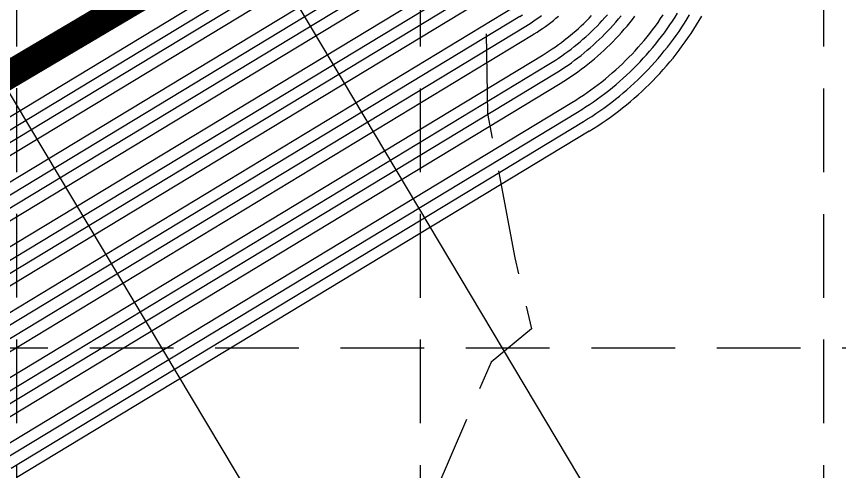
# Model space of a CAD drawing. Header units: inches. Extents: x 2439273 to 2445077, y 7048639 to 7057917.
# Drawn here: x 2443043.5 to 2443338.8, y 7054391.8 to 7054554.9 of the extents above; entities that cross this region are included whole.
import ezdxf

# ---------------------------------------------------------------- set-up
doc = ezdxf.new("R2010")
doc.units = ezdxf.units.IN
doc.header["$LTSCALE"] = 300
doc.header["$MEASUREMENT"] = 0
doc.linetypes.add('DASHEDX2', pattern=[0.165, 0.125, -0.04])
doc.linetypes.add('HIDDEN', pattern=[0.375, 0.25, -0.125])
for name, color, linetype in [('EC', 43, 'DASHEDX2'), ('GRID', 254, 'HIDDEN'), ('LIMITS OF DISTURBANCE', 1, 'HIDDEN'), ('new', 3, 'Continuous'), ('PC', 43, 'DASHEDX2')]:
    doc.layers.add(name, color=color, linetype=linetype)

msp = doc.modelspace()

# ---------------------------------------------------------------- linework, layer by layer
at = {"layer": 'EC', "color": 43, "linetype": 'DASHEDX2', "flags": 128}
msp.add_lwpolyline([(2443511.86, 7055435.69), (2443507.19, 7055433.93), (2443504.92, 7055421.65), (2443497.25, 7055420.13), (2443493.6, 7055414.26), (2443492.04, 7055408.71), (2443453.84, 7055338.29), (2443452.7, 7055338.52), (2443451.86, 7055336.53), (2443450.09, 7055338.2), (2443448.59, 7055338.18), (2443448.86, 7055335.31), (2443447.1, 7055324.38), (2443435.73, 7055265.16), (2443433.88, 7055220.34), (2443432.33, 7055199.94), (2443415, 7055185.53), (2443374.98, 7055140.83), (2443363.17, 7055125.15), (2443361.98, 7055125.32), (2443352.8, 7055115.4), (2443360.63, 7055100.65), (2443360.78, 7055026.45), (2443360.08, 7055002.86), (2443371.99, 7055000.24), (2443418.36, 7054969.02), (2443406.62, 7054944.25), (2443471.96, 7054977.42), (2443529.63, 7055009.81), (2443530.14, 7055004.94), (2443526.02, 7054979.98), (2443532.77, 7054960.1), (2443566.31, 7054989.6), (2443585.78, 7055037.99), (2443590.53, 7055042.01), (2443604.79, 7055023.27), (2443656.99, 7055029.71), (2443666.14, 7055031.02), (2443668.26, 7055035.44), (2443677.41, 7055035.82), (2443700.95, 7055032.28), (2443762.1, 7055059.05), (2443763.15, 7055060.24), (2443766.99, 7055058.73), (2443764.53, 7055055.73), (2443756.65, 7055051.52), (2443680.7, 7055010.81), (2443660.78, 7055001.76), (2443596.08, 7054965.38), (2443563.89, 7054949.67), (2443557.22, 7054967.25), (2443516.36, 7054938.06), (2443513.96, 7054938.18), (2443484.06, 7054953.25), (2443466.24, 7054946.57), (2443395.92, 7054911.21), (2443373.7, 7054893.59), (2443320.91, 7054852.94), (2443294.85, 7054833.78), (2443252.66, 7054806.13), (2443242.56, 7054802.47), (2443216.02, 7054772.74), (2443185.64, 7054756.34), (2443163.8, 7054743.97), (2443165.29, 7054737.85), (2443191.1, 7054747.48), (2443219.19, 7054668.57), (2443250.56, 7054658.22), (2443239.44, 7054606.81), (2443211.38, 7054587.7), (2443212.53, 7054520.04), (2443222.29, 7054468.32), (2443228.27, 7054442.89), (2443213.74, 7054431.04), (2443183.1, 7054359.82), (2443181.79, 7054352.66), (2443174.19, 7054331.77), (2443166.51, 7054304.53)], dxfattribs=at)
at = {"layer": 'GRID', "linetype": 'HIDDEN', "ltscale": 0.4}
for p, q in [((2443043.63, 7049369.12), (2443043.63, 7057765.42)), ((2443188.39, 7049369.1), (2443188.39, 7057765.42)), ((2443333.14, 7049369.08), (2443333.14, 7057765.42)), ((2439424.76, 7054436.07), (2444925.44, 7054436.07))]:
    msp.add_line(p, q, dxfattribs=at)
at = {"layer": 'LIMITS OF DISTURBANCE', "linetype": 'HIDDEN', "const_width": 10, "flags": 128}
msp.add_lwpolyline([(2442886.99, 7052945.51), (2442895.43, 7053179.56), (2442913.36, 7053306.08), (2442998.8, 7053329.28), (2443093.73, 7053267.07), (2443296.25, 7053331.38), (2443338.44, 7053257.58), (2443392.24, 7053315.57), (2443340.55, 7053361.96), (2443447.09, 7053414.68), (2443517.82, 7053314.09), (2443574.97, 7053356.59), (2443489.91, 7053468.17), (2443446.06, 7053438.95), (2443383.6, 7053614.29), (2443418.05, 7053884.17), (2443327.03, 7054031.84), (2443323.07, 7054052.94), (2443416.73, 7054128.1), (2443524.9, 7054050.3), (2443573.71, 7054048.98), (2443787.41, 7054200.62), (2444024.68, 7054478.24), (2444110.5, 7054653.51), (2444155.29, 7054902.89), (2444160.77, 7055069.77), (2444147.31, 7055200.65), (2444077.57, 7055450.67), (2443950.4, 7055673.72), (2443333.94, 7055400.63), (2443359.36, 7055365.05), (2443134.35, 7055268.48), (2442886.46, 7055663.65), (2442672.88, 7055635.7), (2442663.99, 7055558.19), (2442899.02, 7055169.89), (2442892.76, 7055099.78), (2442914.05, 7055045.94), (2443178.35, 7054615.25), (2442985.45, 7054501.31), (2442726.73, 7054920.14), (2442733.57, 7054854.12), (2442852.43, 7053970.46), (2442450.39, 7053675.08), (2441832.15, 7054504.96), (2441778.69, 7054488.78), (2441880.34, 7054326.59), (2442122.98, 7053975.48), (2442344.49, 7053665.13), (2442528.89, 7053430.2), (2442805.16, 7053043.91), (2442834.55, 7052997.62)], close=True, dxfattribs=at)
at = {"layer": 'new', "color": 3, "linetype": 'Continuous', "flags": 128}
for points in [[(2442670.99, 7055145.78), (2443478.05, 7053796.66)], [(2442799.46, 7055136.46), (2443536.66, 7053902)]]:
    msp.add_lwpolyline(points, dxfattribs=at)
at = {"layer": 'PC', "color": 24, "linetype": 'Continuous', "flags": 128}
for points in [[(2442985.63, 7054485.47), (2443191.02, 7054609.63)], [(2442987.7, 7054482.04), (2443193.09, 7054606.21)], [(2443195.16, 7054602.78), (2442989.77, 7054478.62)], [(2443197.23, 7054599.36), (2442991.84, 7054475.2)], [(2442995.98, 7054468.35), (2443201.36, 7054592.52)], [(2442998.05, 7054464.93), (2443203.43, 7054589.09)], [(2443000.12, 7054461.51), (2443205.5, 7054585.67)], [(2443207.57, 7054582.25), (2443002.19, 7054458.08)], [(2443211.71, 7054575.4), (2443006.33, 7054451.24)], [(2443008.39, 7054447.81), (2443213.78, 7054571.98)], [(2443010.46, 7054444.39), (2443215.85, 7054568.55)], [(2443217.92, 7054565.13), (2443012.53, 7054440.97)], [(2443016.67, 7054434.12), (2443222.06, 7054558.28)], [(2443234.47, 7054537.75), (2443235.65, 7054538.47), (2443236.82, 7054539.21), (2443237.97, 7054539.97), (2443239.11, 7054540.75), (2443240.24, 7054541.55), (2443241.36, 7054542.36), (2443242.46, 7054543.2), (2443243.55, 7054544.05), (2443244.63, 7054544.91), (2443245.69, 7054545.79), (2443246.74, 7054546.69), (2443247.78, 7054547.61), (2443248.8, 7054548.54), (2443249.81, 7054549.49), (2443250.8, 7054550.45), (2443251.77, 7054551.43), (2443252.73, 7054552.43), (2443253.68, 7054553.44), (2443254.61, 7054554.46), (2443255.52, 7054555.5)], [(2443244.82, 7054520.63), (2443246.27, 7054521.52), (2443247.7, 7054522.43), (2443249.11, 7054523.36), (2443250.51, 7054524.32), (2443251.9, 7054525.3), (2443253.27, 7054526.3), (2443254.63, 7054527.32), (2443255.96, 7054528.36), (2443257.29, 7054529.42), (2443258.59, 7054530.51), (2443259.88, 7054531.61), (2443261.15, 7054532.74), (2443262.4, 7054533.88), (2443263.64, 7054535.04), (2443264.85, 7054536.23), (2443266.05, 7054537.43), (2443267.23, 7054538.65), (2443268.39, 7054539.89), (2443269.53, 7054541.15), (2443270.65, 7054542.42), (2443271.75, 7054543.71), (2443272.83, 7054545.02), (2443273.88, 7054546.35), (2443274.92, 7054547.69), (2443275.94, 7054549.05), (2443276.93, 7054550.42), (2443277.9, 7054551.81), (2443278.86, 7054553.22), (2443279.78, 7054554.64), (2443280.69, 7054556.07)], [(2443246.89, 7054517.21), (2443248.39, 7054518.13), (2443249.87, 7054519.07), (2443251.34, 7054520.04), (2443252.79, 7054521.03), (2443254.23, 7054522.05), (2443255.65, 7054523.09), (2443257.06, 7054524.14), (2443258.45, 7054525.23), (2443259.82, 7054526.33), (2443261.17, 7054527.45), (2443262.51, 7054528.6), (2443263.82, 7054529.76), (2443265.12, 7054530.95), (2443266.4, 7054532.16), (2443267.66, 7054533.38), (2443268.91, 7054534.63), (2443270.13, 7054535.89), (2443271.33, 7054537.18), (2443272.51, 7054538.48), (2443273.67, 7054539.8), (2443274.81, 7054541.14), (2443275.93, 7054542.5), (2443277.03, 7054543.88), (2443278.11, 7054545.27), (2443279.16, 7054546.68), (2443280.19, 7054548.1), (2443281.2, 7054549.54), (2443282.19, 7054551), (2443283.15, 7054552.47), (2443284.09, 7054553.96), (2443285.01, 7054555.46)], [(2443224.13, 7054554.86), (2443018.74, 7054430.7)], [(2443224.13, 7054554.86), (2443225.04, 7054555.42)], [(2443226.2, 7054551.44), (2443227.16, 7054552.03), (2443228.11, 7054552.64), (2443229.06, 7054553.26), (2443229.99, 7054553.9), (2443230.92, 7054554.55), (2443231.83, 7054555.22)], [(2443228.27, 7054548.02), (2443229.28, 7054548.64), (2443230.29, 7054549.28), (2443231.29, 7054549.94), (2443232.27, 7054550.61), (2443233.25, 7054551.3), (2443234.21, 7054552), (2443235.17, 7054552.72), (2443236.11, 7054553.46), (2443237.04, 7054554.2), (2443237.96, 7054554.97)], [(2443232.41, 7054541.17), (2443233.53, 7054541.86), (2443234.64, 7054542.57), (2443235.74, 7054543.3), (2443236.83, 7054544.04), (2443237.91, 7054544.8), (2443238.98, 7054545.58), (2443240.03, 7054546.37), (2443241.07, 7054547.18), (2443242.1, 7054548.01), (2443243.12, 7054548.85), (2443244.12, 7054549.71), (2443245.11, 7054550.59), (2443246.08, 7054551.48), (2443247.04, 7054552.38), (2443247.99, 7054553.3), (2443248.92, 7054554.23), (2443249.83, 7054555.18)], [(2443236.54, 7054534.32), (2443237.77, 7054535.08), (2443238.99, 7054535.86), (2443240.2, 7054536.65), (2443241.39, 7054537.47), (2443242.57, 7054538.3), (2443243.74, 7054539.15), (2443244.9, 7054540.02), (2443246.04, 7054540.91), (2443247.16, 7054541.81), (2443248.27, 7054542.74), (2443249.37, 7054543.68), (2443250.45, 7054544.64), (2443251.52, 7054545.61), (2443252.57, 7054546.6), (2443253.61, 7054547.61), (2443254.63, 7054548.63), (2443255.63, 7054549.67), (2443256.62, 7054550.73), (2443257.59, 7054551.8), (2443258.54, 7054552.88), (2443259.48, 7054553.98), (2443260.4, 7054555.1)], [(2443238.61, 7054530.9), (2443239.9, 7054531.69), (2443241.17, 7054532.5), (2443242.43, 7054533.33), (2443243.67, 7054534.18), (2443244.91, 7054535.05), (2443246.12, 7054535.94), (2443247.33, 7054536.85), (2443248.52, 7054537.77), (2443249.69, 7054538.72), (2443250.85, 7054539.68), (2443252, 7054540.66), (2443253.13, 7054541.66), (2443254.24, 7054542.68), (2443255.34, 7054543.71), (2443256.42, 7054544.76), (2443257.48, 7054545.83), (2443258.53, 7054546.92), (2443259.56, 7054548.02), (2443260.57, 7054549.14), (2443261.57, 7054550.27), (2443262.55, 7054551.42), (2443263.51, 7054552.58), (2443264.45, 7054553.76), (2443265.37, 7054554.95)], [(2443242.75, 7054524.05), (2443244.14, 7054524.91), (2443245.52, 7054525.79), (2443246.88, 7054526.69), (2443248.23, 7054527.61), (2443249.57, 7054528.55), (2443250.89, 7054529.51), (2443252.19, 7054530.5), (2443253.48, 7054531.5), (2443254.76, 7054532.52), (2443256.01, 7054533.57), (2443257.25, 7054534.63), (2443258.48, 7054535.71), (2443259.68, 7054536.81), (2443260.87, 7054537.93), (2443262.04, 7054539.07), (2443263.2, 7054540.23), (2443264.33, 7054541.41), (2443265.45, 7054542.6), (2443266.54, 7054543.81), (2443267.62, 7054545.04), (2443268.68, 7054546.28), (2443269.72, 7054547.54), (2443270.74, 7054548.82), (2443271.74, 7054550.11), (2443272.72, 7054551.42), (2443273.67, 7054552.74), (2443274.61, 7054554.08), (2443275.53, 7054555.43)], [(2443248.96, 7054513.78), (2443250.51, 7054514.74), (2443252.05, 7054515.72), (2443253.57, 7054516.72), (2443255.08, 7054517.75), (2443256.56, 7054518.8), (2443258.04, 7054519.87), (2443259.49, 7054520.97), (2443260.93, 7054522.09), (2443262.35, 7054523.23), (2443263.75, 7054524.39), (2443265.13, 7054525.58), (2443266.5, 7054526.79), (2443267.84, 7054528.02), (2443269.17, 7054529.27), (2443270.48, 7054530.54), (2443271.76, 7054531.83), (2443273.03, 7054533.14), (2443274.27, 7054534.47), (2443275.5, 7054535.82), (2443276.7, 7054537.19), (2443277.88, 7054538.58), (2443279.04, 7054539.98), (2443280.18, 7054541.41), (2443281.29, 7054542.85), (2443282.38, 7054544.31), (2443283.45, 7054545.78), (2443284.49, 7054547.28), (2443285.52, 7054548.78), (2443286.51, 7054550.31), (2443287.49, 7054551.85), (2443288.44, 7054553.4), (2443289.36, 7054554.97)], [(2443020.81, 7054427.27), (2443226.2, 7054551.44)], [(2443022.88, 7054423.85), (2443228.27, 7054548.02)], [(2443027.02, 7054417.01), (2443232.41, 7054541.17)], [(2443029.09, 7054413.58), (2443234.47, 7054537.75)], [(2443031.16, 7054410.16), (2443236.54, 7054534.32)], [(2443033.23, 7054406.74), (2443238.61, 7054530.9)], [(2443037.37, 7054399.89), (2443242.75, 7054524.05)], [(2443039.44, 7054396.47), (2443244.82, 7054520.63)], [(2443041.51, 7054393.04), (2443246.89, 7054517.21)], [(2443248.96, 7054513.78), (2443043.57, 7054389.62)]]:
    msp.add_lwpolyline(points, dxfattribs=at)

doc.saveas('drawing.dxf')
